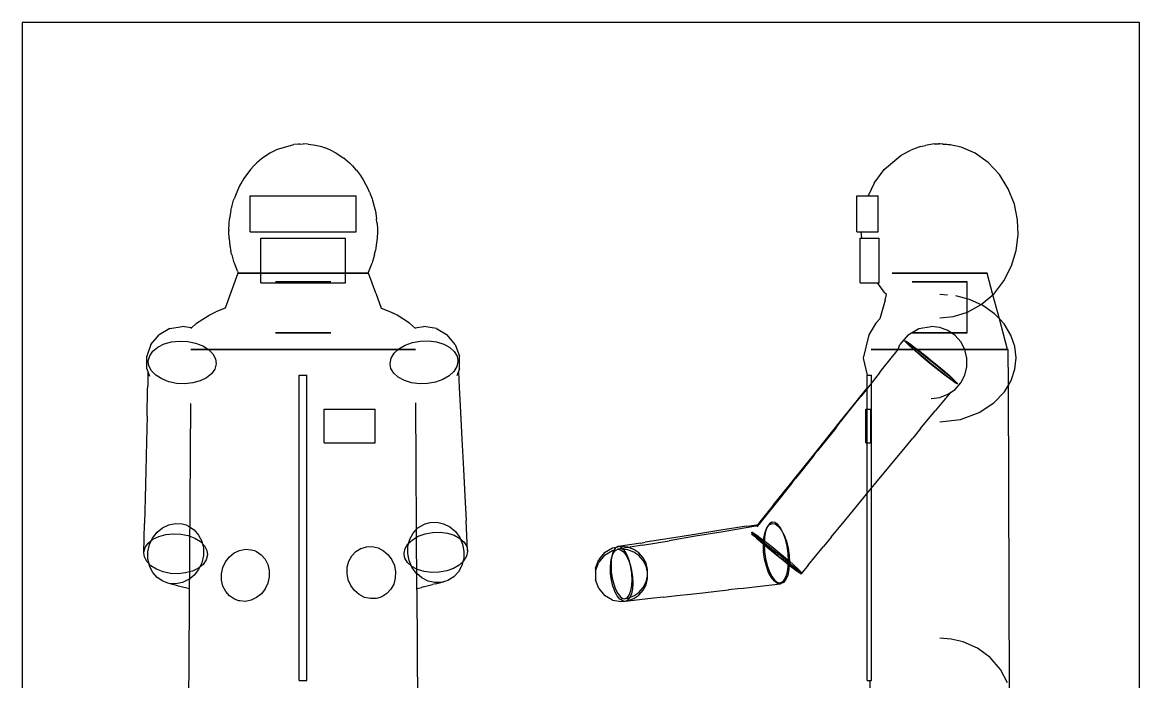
# Model space of a CAD drawing. Header units: millimetres. Extents: x 213 to 504, y -187 to 285.
# Drawn here: x 212.7 to 476.1, y 129.7 to 285.2 of the extents above; entities that cross this region are included whole.
import ezdxf

# ---------------------------------------------------------------- set-up
doc = ezdxf.new("R2010")
doc.units = ezdxf.units.MM
for name, color, linetype in [('BORDER', 7, 'Continuous'), ('HIDDEN', 8, 'Continuous'), ('VISIBLE', 7, 'Continuous')]:
    doc.layers.add(name, color=color, linetype=linetype)

msp = doc.modelspace()

# ---------------------------------------------------------------- linework, layer by layer
at = {"layer": 'BORDER'}
msp.add_lwpolyline([(212.74, -187.43), (476.14, -187.43), (476.14, 285.16), (212.74, 285.16)], close=True, dxfattribs=at)
at = {"layer": 'HIDDEN'}
for points in [[(431.48, 256.31), (429, 256.5)], [(266.43, 244.25), (291.43, 244.25)], [(266.43, 244.25), (291.43, 244.25)], [(266.43, 235.75), (266.43, 244.25)], [(266.43, 235.75), (266.43, 244.25)], [(291.43, 235.75), (291.43, 244.25)], [(291.43, 235.75), (291.43, 244.25)], [(409.5, 235.75), (409.5, 244.25)], [(409.5, 244.25), (414.5, 244.25)], [(414.5, 235.75), (414.5, 244.25)], [(266.43, 235.75), (291.43, 235.75)], [(266.43, 235.75), (291.43, 235.75)], [(409.5, 235.75), (414.5, 235.75)], [(268.93, 234.25), (288.93, 234.25)], [(268.93, 234.25), (288.93, 234.25)], [(268.93, 223.75), (268.93, 234.25)], [(268.93, 223.75), (268.93, 234.25)], [(288.93, 223.75), (288.93, 234.25)], [(288.93, 223.75), (288.93, 234.25)], [(410.25, 223.75), (410.25, 234.25)], [(410.25, 234.25), (414.75, 234.25)], [(414.18, 234.25), (414.75, 234.25)], [(414.75, 223.75), (414.75, 234.25)], [(414.75, 231.97), (414.75, 234.25)], [(414.75, 230.8), (414.75, 231.22)], [(263.55, 226), (263.53, 226)], [(263.95, 226), (263.55, 226)], [(264.85, 226), (263.95, 226)], [(264.13, 226), (264.94, 226)], [(266.27, 226), (264.85, 226)], [(264.94, 226), (266.15, 226)], [(266.15, 226), (267.69, 226)], [(268.3, 226), (266.27, 226)], [(267.69, 226), (269.48, 226)], [(270.99, 226), (268.3, 226)], [(269.48, 226), (272.11, 226)], [(274.28, 226), (270.99, 226)], [(272.11, 226), (275.2, 226)], [(272.43, 224), (272.48, 224)], [(272.48, 224), (272.43, 224)], [(272.48, 224), (272.85, 224)], [(272.85, 224), (272.48, 224)], [(272.85, 224), (273.58, 224)], [(273.58, 224), (272.85, 224)], [(273.58, 224), (274.62, 224)], [(274.62, 224), (273.58, 224)], [(277.96, 226), (274.28, 226)], [(274.62, 224), (275.91, 224)], [(275.91, 224), (274.62, 224)], [(275.2, 226), (277.11, 226)], [(275.91, 224), (277.38, 224)], [(277.38, 224), (275.91, 224)], [(277.11, 226), (278.93, 226)], [(277.38, 224), (278.93, 224)], [(278.93, 224), (277.38, 224)], [(281.72, 226), (277.96, 226)], [(278.93, 226), (282.69, 226)], [(280.49, 224), (278.93, 224)], [(278.93, 224), (280.49, 224)], [(281.95, 224), (280.49, 224)], [(280.49, 224), (281.95, 224)], [(285.24, 226), (281.72, 226)], [(283.24, 224), (281.95, 224)], [(281.95, 224), (283.24, 224)], [(282.69, 226), (286.61, 226)], [(284.28, 224), (283.24, 224)], [(283.24, 224), (284.28, 224)], [(285.01, 224), (284.28, 224)], [(284.28, 224), (285.01, 224)], [(285.38, 224), (285.01, 224)], [(285.01, 224), (285.38, 224)], [(288.26, 226), (285.24, 226)], [(285.43, 224), (285.38, 224)], [(285.38, 224), (285.43, 224)], [(286.61, 226), (289.86, 226)], [(290.63, 226), (288.26, 226)], [(289.86, 226), (291.99, 226)], [(292.18, 226), (290.63, 226)], [(291.99, 226), (293.36, 226)], [(293.06, 226), (292.18, 226)], [(293.76, 226), (293.06, 226)], [(293.36, 226), (293.95, 226)], [(294.2, 226), (293.76, 226)], [(294.33, 226), (294.2, 226)], [(417.8, 226), (417.82, 226)], [(417.99, 226), (417.8, 226)], [(417.82, 226), (418.32, 226)], [(418.78, 226), (417.99, 226)], [(418.32, 226), (419.4, 226)], [(420.09, 226), (418.78, 226)], [(419.4, 226), (420.9, 226)], [(421.72, 226), (420.09, 226)], [(420.9, 226), (422.62, 226)], [(423.29, 226), (421.72, 226)], [(422.5, 224), (422.69, 224)], [(422.69, 224), (422.5, 224)], [(422.62, 226), (424.47, 226)], [(422.69, 224), (423.24, 224)], [(423.24, 224), (422.69, 224)], [(423.24, 224), (424.13, 224)], [(424.13, 224), (423.24, 224)], [(424.55, 226), (423.29, 226)], [(424.13, 224), (425.31, 224)], [(425.31, 224), (424.13, 224)], [(424.47, 226), (425.81, 226)], [(425.98, 226), (424.55, 226)], [(425.31, 224), (426.7, 224)], [(426.7, 224), (425.31, 224)], [(427.55, 226), (425.98, 226)], [(426.7, 224), (428.22, 224)], [(428.22, 224), (426.7, 224)], [(429.23, 226), (427.55, 226)], [(428.22, 224), (429.78, 224)], [(429.78, 224), (428.22, 224)], [(430.97, 226), (429.23, 226)], [(429.78, 224), (431.3, 224)], [(431.3, 224), (429.78, 224)], [(432.91, 226), (430.97, 226)], [(431.3, 224), (432.69, 224)], [(432.69, 224), (431.3, 224)], [(432.15, 226), (433.67, 226)], [(432.69, 224), (433.87, 224)], [(433.87, 224), (432.69, 224)], [(434.93, 226), (432.91, 226)], [(433.67, 226), (435.25, 226)], [(433.87, 224), (434.76, 224)], [(434.76, 224), (433.87, 224)], [(434.76, 224), (435.31, 224)], [(435.31, 224), (434.76, 224)], [(436.89, 226), (434.93, 226)], [(435.25, 226), (436.65, 226)], [(435.31, 224), (435.5, 224)], [(435.5, 224), (435.31, 224)], [(435.5, 212), (435.5, 224)], [(436.65, 226), (437.84, 226)], [(438.71, 226), (436.89, 226)], [(437.84, 226), (439.04, 226)], [(439.86, 226), (438.71, 226)], [(439.04, 226), (439.87, 226)], [(440.2, 226), (439.86, 226)], [(439.87, 226), (440.12, 226)], [(440.12, 226), (440.2, 226)], [(441.54, 220.96), (440.2, 226)], [(268.93, 223.75), (288.93, 223.75)], [(268.93, 223.75), (288.93, 223.75)], [(410.25, 223.75), (414.75, 223.75)], [(430.87, 220.87), (429, 221)], [(436.05, 219.8), (432.79, 220.66)], [(435.59, 216.84), (438.81, 218.62)], [(439.16, 218.38), (436.05, 219.8)], [(438.81, 218.62), (441.54, 220.96)], [(432.26, 215.82), (435.59, 216.84)], [(441.93, 216.44), (439.16, 218.38)], [(443.07, 215.23), (441.93, 216.44)], [(429.03, 213.25), (427, 213.5)], [(429, 215.5), (432.26, 215.82)], [(445, 208), (443.07, 215.23)], [(272.43, 212), (272.48, 212)], [(272.48, 212), (272.43, 212)], [(272.48, 212), (272.85, 212)], [(272.85, 212), (272.48, 212)], [(272.85, 212), (273.58, 212)], [(273.58, 212), (272.85, 212)], [(273.58, 212), (274.62, 212)], [(274.62, 212), (273.58, 212)], [(274.62, 212), (275.91, 212)], [(275.91, 212), (274.62, 212)], [(275.91, 212), (277.38, 212)], [(277.38, 212), (275.91, 212)], [(277.38, 212), (278.93, 212)], [(278.93, 212), (277.38, 212)], [(280.49, 212), (278.93, 212)], [(278.93, 212), (280.49, 212)], [(281.95, 212), (280.49, 212)], [(280.49, 212), (281.95, 212)], [(283.24, 212), (281.95, 212)], [(281.95, 212), (283.24, 212)], [(284.28, 212), (283.24, 212)], [(283.24, 212), (284.28, 212)], [(285.01, 212), (284.28, 212)], [(284.28, 212), (285.01, 212)], [(285.38, 212), (285.01, 212)], [(285.01, 212), (285.38, 212)], [(285.43, 212), (285.38, 212)], [(285.38, 212), (285.43, 212)], [(422.5, 212), (422.69, 212)], [(422.69, 212), (422.5, 212)], [(422.69, 212), (423.24, 212)], [(423.24, 212), (422.69, 212)], [(423.24, 212), (424.13, 212)], [(424.13, 212), (423.24, 212)], [(424.13, 212), (425.31, 212)], [(425.31, 212), (424.13, 212)], [(425.31, 212), (426.7, 212)], [(426.7, 212), (425.31, 212)], [(426.7, 212), (428.22, 212)], [(428.22, 212), (426.7, 212)], [(428.22, 212), (429.78, 212)], [(429.78, 212), (428.22, 212)], [(430.95, 212.53), (429.03, 213.25)], [(429.78, 212), (431.3, 212)], [(431.3, 212), (429.78, 212)], [(432.64, 211.36), (430.95, 212.53)], [(431.3, 212), (432.69, 212)], [(432.69, 212), (431.3, 212)], [(434, 209.83), (432.64, 211.36)], [(432.69, 212), (433.87, 212)], [(433.87, 212), (432.69, 212)], [(433.87, 212), (434.76, 212)], [(434.76, 212), (433.87, 212)], [(434.76, 212), (435.31, 212)], [(435.31, 212), (434.76, 212)], [(435.31, 212), (435.5, 212)], [(435.5, 212), (435.31, 212)], [(243.53, 207.68), (244.69, 208.62)], [(244.69, 208.62), (246.19, 209.36)], [(246.19, 209.36), (247.94, 209.83)], [(247.94, 209.83), (249.83, 210.03)], [(249.83, 210.03), (251.75, 209.94)], [(251.75, 209.94), (253.6, 209.55)], [(253.6, 209.55), (255.27, 208.91)], [(255.27, 208.91), (256.65, 208.03)], [(300.41, 207.15), (301.53, 208.19)], [(301.53, 208.19), (302.99, 209.03)], [(302.99, 209.03), (304.71, 209.65)], [(304.71, 209.65), (306.58, 209.99)], [(306.58, 209.99), (308.51, 210.05)], [(308.51, 210.05), (310.37, 209.81)], [(310.37, 209.81), (312.07, 209.29)], [(312.07, 209.29), (313.49, 208.52)], [(313.49, 208.52), (314.56, 207.55)], [(420.78, 210.03), (420.84, 209.94)], [(420.81, 210.03), (420.78, 210.03)], [(420.8, 210.05), (420.89, 210.05)], [(420.81, 209.99), (420.8, 210.05)], [(421.13, 209.83), (420.81, 210.03)], [(421.09, 209.65), (420.81, 209.99)], [(420.84, 209.94), (421.24, 209.55)], [(420.89, 210.05), (421.32, 209.81)], [(421.71, 209.03), (421.09, 209.65)], [(421.8, 209.36), (421.13, 209.83)], [(421.24, 209.55), (421.97, 208.91)], [(421.32, 209.81), (422.09, 209.29)], [(422.64, 208.19), (421.71, 209.03)], [(422.77, 208.62), (421.8, 209.36)], [(421.97, 208.91), (422.99, 208.03)], [(422.09, 209.29), (423.14, 208.52)], [(423.82, 207.15), (422.64, 208.19)], [(423.98, 207.68), (422.77, 208.62)], [(423.14, 208.52), (424.42, 207.55)], [(434.95, 208.01), (434, 209.83)], [(242.44, 205.39), (242.76, 206.58)], [(242.76, 206.58), (243.53, 207.68)], [(252.47, 208), (252.48, 208)], [(252.64, 208), (252.47, 208)], [(252.48, 208), (252.9, 208)], [(253.39, 208), (252.64, 208)], [(252.9, 208), (253.92, 208)], [(254.98, 208), (253.39, 208)], [(253.92, 208), (255.55, 208)], [(257.41, 208), (254.98, 208)], [(255.55, 208), (257.75, 208)], [(256.65, 208.03), (257.67, 206.98)], [(256.93, 208), (257.19, 208)], [(257.34, 208), (256.93, 208)], [(257.19, 208), (257.98, 208)], [(258.48, 208), (257.34, 208)], [(260.82, 208), (257.41, 208)], [(257.67, 206.98), (258.27, 205.82)], [(257.75, 208), (260.44, 208)], [(257.98, 208), (259.3, 208)], [(258.27, 205.82), (258.43, 204.69)], [(260.36, 208), (258.48, 208)], [(259.3, 208), (261.12, 208)], [(263.02, 208), (260.36, 208)], [(260.44, 208), (264.56, 208)], [(265.31, 208), (260.82, 208)], [(261.12, 208), (263.38, 208)], [(266.61, 208), (263.02, 208)], [(263.38, 208), (265.96, 208)], [(264.56, 208), (269.61, 208)], [(270.74, 208), (265.31, 208)], [(265.96, 208), (269.72, 208)], [(271.07, 208), (266.61, 208)], [(269.61, 208), (274.39, 208)], [(269.72, 208), (274.08, 208)], [(276.8, 208), (270.74, 208)], [(276.16, 208), (271.07, 208)], [(274.08, 208), (276.56, 208)], [(274.39, 208), (278.93, 208)], [(281.48, 208), (276.16, 208)], [(276.56, 208), (278.93, 208)], [(283.04, 208), (276.8, 208)], [(278.93, 208), (288.76, 208)], [(278.93, 208), (285.54, 208)], [(286.59, 208), (281.48, 208)], [(288.95, 208), (283.04, 208)], [(285.54, 208), (291.62, 208)], [(291.09, 208), (286.59, 208)], [(288.76, 208), (295.89, 208)], [(294.1, 208), (288.95, 208)], [(294.71, 208), (291.09, 208)], [(291.62, 208), (295.92, 208)], [(298.25, 208), (294.1, 208)], [(297.15, 208), (294.71, 208)], [(295.89, 208), (300.37, 208)], [(295.92, 208), (298.58, 208)], [(298.54, 208), (297.15, 208)], [(301.03, 208), (298.25, 208)], [(299.66, 208), (298.54, 208)], [(298.58, 208), (300.15, 208)], [(299.44, 204.77), (299.7, 205.99)], [(300.48, 208), (299.66, 208)], [(299.7, 205.99), (300.41, 207.15)], [(300.15, 208), (300.84, 208)], [(300.37, 208), (303.14, 208)], [(300.89, 208), (300.48, 208)], [(300.84, 208), (300.93, 208)], [(300.93, 208), (300.89, 208)], [(302.62, 208), (301.03, 208)], [(303.92, 208), (302.62, 208)], [(303.14, 208), (304.62, 208)], [(304.86, 208), (303.92, 208)], [(304.62, 208), (305.29, 208)], [(305.35, 208), (304.86, 208)], [(305.29, 208), (305.39, 208)], [(305.39, 208), (305.35, 208)], [(314.56, 207.55), (315.22, 206.43)], [(315.22, 206.43), (315.42, 205.46)], [(315.42, 205.46), (315.42, 205.23)], [(412.83, 208), (412.88, 208)], [(413.03, 208), (412.83, 208)], [(412.88, 208), (413.63, 208)], [(413, 208), (413.13, 208)], [(413.11, 208), (413, 208)], [(414.03, 208), (413.03, 208)], [(414, 208), (413.11, 208)], [(413.13, 208), (414.06, 208)], [(413.63, 208), (415.14, 208)], [(415.66, 208), (414, 208)], [(415.75, 208), (414.03, 208)], [(414.06, 208), (415.75, 208)], [(415.14, 208), (417.21, 208)], [(417.85, 208), (415.66, 208)], [(417.95, 208), (415.75, 208)], [(415.75, 208), (417.95, 208)], [(417.21, 208), (419.59, 208)], [(420.04, 208), (417.85, 208)], [(420.11, 208), (417.95, 208)], [(417.95, 208), (420.42, 208)], [(419.59, 208), (422.13, 208)], [(421.74, 208), (420.04, 208)], [(421.8, 208), (420.11, 208)], [(420.42, 208), (423.1, 208)], [(423.64, 208), (421.74, 208)], [(423.68, 208), (421.8, 208)], [(422.13, 208), (424.78, 208)], [(422.99, 208.03), (424.24, 206.98)], [(423.1, 208), (425.94, 208)], [(425.76, 208), (423.64, 208)], [(425.78, 208), (423.68, 208)], [(425.19, 205.99), (423.82, 207.15)], [(425.37, 206.58), (423.98, 207.68)], [(424.24, 206.98), (425.66, 205.82)], [(424.42, 207.55), (425.84, 206.43)], [(424.78, 208), (427.19, 208)], [(426.67, 204.77), (425.19, 205.99)], [(426.85, 205.39), (425.37, 206.58)], [(425.66, 205.82), (427.15, 204.61)], [(428.06, 208), (425.76, 208)], [(428.05, 208), (425.78, 208)], [(425.84, 206.43), (427.33, 205.23)], [(425.94, 208), (428.76, 208)], [(427.19, 208), (429.51, 208)], [(430.44, 208), (428.05, 208)], [(430.49, 208), (428.06, 208)], [(428.76, 208), (431.44, 208)], [(429.51, 208), (431.89, 208)], [(432.87, 208), (430.44, 208)], [(433.23, 208), (430.49, 208)], [(431.44, 208), (433.87, 208)], [(431.89, 208), (434.28, 208)], [(435.53, 208), (432.87, 208)], [(436.19, 208), (433.23, 208)], [(433.87, 208), (436.22, 208)], [(434.28, 208), (436.57, 208)], [(435.44, 206.02), (434.95, 208.01)], [(435.44, 203.98), (435.44, 206.02)], [(438.48, 208), (435.53, 208)], [(439.16, 208), (436.19, 208)], [(436.22, 208), (438.39, 208)], [(436.57, 208), (438.69, 208)], [(438.39, 208), (440.31, 208)], [(441.41, 208), (438.48, 208)], [(438.69, 208), (440.56, 208)], [(442.07, 208), (439.16, 208)], [(440.31, 208), (441.92, 208)], [(440.56, 208), (442.58, 208)], [(444.01, 208), (441.41, 208)], [(441.92, 208), (443.53, 208)], [(444.26, 208), (442.07, 208)], [(442.58, 208), (444.13, 208)], [(443.53, 208), (444.61, 208)], [(445.17, 208), (444.01, 208)], [(444.13, 208), (444.93, 208)], [(445, 208), (444.26, 208)], [(444.61, 208), (444.91, 208)], [(444.91, 208), (445, 208)], [(444.93, 208), (445.17, 208)], [(445.2, 199.63), (445.17, 208)], [(242.44, 205.24), (242.44, 205.39)], [(242.59, 204.18), (242.44, 205.24)], [(243.19, 203.02), (242.59, 204.18)], [(244.21, 201.97), (243.19, 203.02)], [(258.1, 203.42), (257.34, 202.32)], [(258.43, 204.69), (258.1, 203.42)], [(299.45, 204.47), (299.44, 204.77)], [(299.65, 203.57), (299.45, 204.47)], [(300.3, 202.45), (299.65, 203.57)], [(314.45, 202.85), (313.33, 201.81)], [(315.16, 204.01), (314.45, 202.85)], [(315.42, 205.23), (315.16, 204.01)], [(428.16, 203.57), (426.67, 204.77)], [(428.34, 204.18), (426.85, 205.39)], [(427.15, 204.61), (428.63, 203.42)], [(427.33, 205.23), (428.81, 204.01)], [(429.58, 202.45), (428.16, 203.57)], [(429.76, 203.02), (428.34, 204.18)], [(428.63, 203.42), (430.02, 202.32)], [(428.81, 204.01), (430.18, 202.85)], [(431.01, 201.97), (429.76, 203.02)], [(430.18, 202.85), (431.36, 201.81)], [(434.95, 201.99), (435.44, 203.98)], [(245.59, 201.09), (244.21, 201.97)], [(247.26, 200.45), (245.59, 201.09)], [(249.11, 200.06), (247.26, 200.45)], [(254.67, 200.64), (252.92, 200.17)], [(256.17, 201.38), (254.67, 200.64)], [(257.34, 202.32), (256.17, 201.38)], [(278.03, 202), (279.83, 202)], [(278.03, 202), (279.83, 202)], [(278.03, 130), (278.03, 202)], [(278.03, 130), (278.03, 202)], [(279.83, 130), (279.83, 202)], [(279.83, 130), (279.83, 202)], [(301.37, 201.48), (300.3, 202.45)], [(302.8, 200.71), (301.37, 201.48)], [(304.49, 200.19), (302.8, 200.71)], [(306.35, 199.95), (304.49, 200.19)], [(310.16, 200.35), (308.28, 200.01)], [(311.87, 200.97), (310.16, 200.35)], [(313.33, 201.81), (311.87, 200.97)], [(411.9, 130), (411.9, 202)], [(411.9, 202), (412.9, 202)], [(411.99, 202), (412.9, 202)], [(412.9, 130), (412.9, 202)], [(412.9, 130), (412.9, 202)], [(430.86, 201.48), (429.58, 202.45)], [(430.02, 202.32), (431.23, 201.38)], [(431.91, 200.71), (430.86, 201.48)], [(432.03, 201.09), (431.01, 201.97)], [(431.23, 201.38), (432.2, 200.64)], [(431.36, 201.81), (432.29, 200.97)], [(432.68, 200.19), (431.91, 200.71)], [(432.76, 200.45), (432.03, 201.09)], [(432.2, 200.64), (432.87, 200.17)], [(432.29, 200.97), (432.91, 200.35)], [(433.11, 199.95), (432.68, 200.19)], [(433.16, 200.06), (432.76, 200.45)], [(432.91, 200.35), (433.19, 200.01)], [(434, 200.17), (434.95, 201.99)], [(251.03, 199.97), (249.11, 200.06)], [(252.92, 200.17), (251.03, 199.97)], [(308.28, 200.01), (306.35, 199.95)], [(411.9, 174.09), (411.9, 198.86)], [(430.95, 197.47), (432.64, 198.64)], [(430.95, 197.47), (431.45, 197.82)], [(432.64, 198.64), (434, 200.17)], [(432.87, 200.17), (433.19, 199.97)], [(433.2, 199.95), (433.11, 199.95)], [(433.22, 199.97), (433.16, 200.06)], [(433.19, 200.01), (433.2, 199.95)], [(433.19, 199.97), (433.22, 199.97)], [(441.79, 195.44), (444.28, 198.06)], [(444.28, 198.06), (445.2, 199.63)], [(427, 196.5), (429.03, 196.75)], [(427, 196.5), (429.03, 196.75)], [(429.03, 196.75), (430.95, 197.47)], [(429.03, 196.75), (430.95, 197.47)], [(438.29, 193.15), (441.79, 195.44)], [(283.93, 194), (295.93, 194)], [(283.93, 194), (295.93, 194)], [(283.93, 186), (283.93, 194)], [(283.93, 186), (283.93, 194)], [(295.93, 186), (295.93, 194)], [(295.93, 186), (295.93, 194)], [(411.6, 186), (411.6, 194)], [(411.6, 194), (412.8, 194)], [(411.6, 186), (411.6, 194)], [(411.6, 194), (412.8, 194)], [(412.8, 186), (412.8, 194)], [(412.8, 186), (412.8, 194)], [(433.9, 191.57), (438.29, 193.15)], [(429, 191), (433.9, 191.57)], [(283.93, 186), (295.93, 186)], [(283.93, 186), (295.93, 186)], [(411.6, 186), (412.8, 186)], [(411.6, 186), (412.8, 186)], [(244.51, 164.95), (245.81, 166.02)], [(245.81, 166.02), (247.29, 166.72)], [(247.29, 166.72), (248.86, 167.03)], [(248.86, 167.03), (250.44, 166.93)], [(250.44, 166.93), (251.34, 166.67)], [(251.34, 166.67), (251.92, 166.41)], [(251.92, 166.41), (253.23, 165.52)], [(304.89, 164.78), (306, 165.96)], [(306, 165.96), (307.36, 166.81)], [(307.36, 166.81), (307.7, 166.96)], [(307.7, 166.96), (308.88, 167.28)], [(308.88, 167.28), (310.48, 167.34)], [(310.48, 167.34), (312.06, 166.98)], [(312.06, 166.98), (313.54, 166.23)], [(313.54, 166.23), (314.82, 165.13)], [(387.82, 164.95), (388.26, 166.02)], [(388.33, 166.23), (387.94, 165.13)], [(388.26, 166.02), (388.83, 166.72)], [(388.85, 166.98), (388.33, 166.23)], [(388.83, 166.72), (389.47, 167.03)], [(389.46, 167.34), (388.85, 166.98)], [(389.54, 167.35), (389.46, 167.34)], [(389.47, 167.03), (390.22, 166.93)], [(390.13, 167.28), (389.54, 167.35)], [(390.83, 166.81), (390.13, 167.28)], [(390.22, 166.93), (390.96, 166.41)], [(391.5, 165.96), (390.83, 166.81)], [(390.96, 166.41), (391.67, 165.52)], [(392.12, 164.78), (391.5, 165.96)], [(242.73, 162.03), (243.46, 163.6)], [(243.46, 163.6), (244.51, 164.95)], [(243.5, 163.3), (244.91, 163.98)], [(244.91, 163.98), (246.54, 164.43)], [(246.54, 164.43), (248.32, 164.62)], [(248.32, 164.62), (250.12, 164.53)], [(250.12, 164.53), (251.86, 164.17)], [(251.86, 164.17), (253.42, 163.56)], [(253.23, 165.52), (254.28, 164.3)], [(253.42, 163.56), (254.71, 162.75)], [(254.28, 164.3), (255.02, 162.83)], [(303.65, 161.7), (304.09, 163.33)], [(304.09, 163.33), (304.89, 164.78)], [(304.69, 163.2), (306.06, 164)], [(306.06, 164), (307.67, 164.57)], [(307.67, 164.57), (309.43, 164.9)], [(309.43, 164.9), (311.23, 164.95)], [(311.23, 164.95), (312.98, 164.72)], [(312.98, 164.72), (314.57, 164.24)], [(314.57, 164.24), (315.9, 163.52)], [(314.82, 165.13), (315.84, 163.74)], [(315.84, 163.74), (316.53, 162.15)], [(315.9, 163.52), (316.9, 162.61)], [(384.67, 164.62), (384.73, 164.53)], [(384.7, 164.62), (384.67, 164.62)], [(384.69, 164.95), (384.77, 164.95)], [(384.69, 164.9), (384.69, 164.95)], [(384.96, 164.57), (384.69, 164.9)], [(385, 164.43), (384.7, 164.62)], [(384.73, 164.53), (385.1, 164.17)], [(384.77, 164.95), (385.18, 164.72)], [(385.54, 164), (384.96, 164.57)], [(385.56, 164.03), (385, 164.43)], [(385.1, 164.17), (385.78, 163.56)], [(385.18, 164.72), (385.9, 164.24)], [(386.41, 163.2), (385.54, 164)], [(385.78, 163.56), (386.74, 162.75)], [(385.9, 164.24), (386.88, 163.52)], [(386.88, 163.52), (388.08, 162.61)], [(387.47, 162.56), (387.54, 163.6)], [(387.54, 163.6), (387.82, 164.95)], [(387.7, 163.74), (387.62, 162.15)], [(387.94, 165.13), (387.7, 163.74)], [(391.67, 165.52), (392.32, 164.3)], [(392.64, 163.33), (392.12, 164.78)], [(392.32, 164.3), (392.86, 162.83)], [(393.04, 161.7), (392.64, 163.33)], [(241.39, 160.27), (241.69, 161.39)], [(241.69, 161.39), (242.41, 162.42)], [(242.35, 160.34), (242.73, 162.03)], [(242.41, 162.42), (243.5, 163.3)], [(254.71, 162.75), (255.67, 161.76)], [(255.02, 162.83), (255.41, 161.18)], [(255.41, 161.18), (255.41, 159.47)], [(255.67, 161.76), (256.24, 160.67)], [(262.69, 160.07), (263.96, 160.67)], [(263.96, 160.67), (265.32, 160.94)], [(265.32, 160.94), (266.67, 160.85)], [(266.67, 160.85), (267.45, 160.63)], [(291.38, 160.38), (292.55, 161.11)], [(292.55, 161.11), (292.84, 161.24)], [(292.84, 161.24), (293.85, 161.51)], [(293.85, 161.51), (295.23, 161.56)], [(295.23, 161.56), (296.6, 161.25)], [(296.6, 161.25), (297.87, 160.61)], [(302.73, 160), (302.97, 161.15)], [(302.97, 161.15), (303.64, 162.23)], [(303.59, 159.98), (303.65, 161.7)], [(303.64, 162.23), (304.69, 163.2)], [(316.53, 162.15), (316.85, 160.45)], [(316.9, 162.61), (317.52, 161.56)], [(317.52, 161.56), (317.71, 160.65)], [(352.58, 161.25), (352.13, 160.61)], [(352.89, 161.44), (352.58, 161.25)], [(353.11, 160.94), (353.76, 160.85)], [(353.76, 160.85), (354.4, 160.41)], [(355.48, 161.45), (354, 161.63)], [(355.48, 160.82), (354, 161)], [(354.16, 161.2), (354.01, 161.3)], [(354.28, 161.11), (354.26, 161.13)], [(354.86, 160.38), (354.28, 161.11)], [(356.88, 160.92), (355.48, 161.45)], [(356.88, 160.29), (355.48, 160.82)], [(358.11, 160.07), (356.88, 160.92)], [(387.52, 162.23), (386.41, 163.2)], [(386.74, 162.75), (387.91, 161.76)], [(388.81, 161.15), (387.52, 162.23)], [(387.62, 162.15), (387.71, 160.45)], [(387.91, 161.76), (389.24, 160.67)], [(388.08, 162.61), (389.41, 161.56)], [(390.19, 160), (388.81, 161.15)], [(389.41, 161.56), (390.81, 160.43)], [(392.86, 162.83), (393.26, 161.18)], [(393.29, 159.98), (393.04, 161.7)], [(393.26, 161.18), (393.5, 159.47)], [(241.39, 160.12), (241.39, 160.27)], [(242.36, 158.62), (242.35, 160.34)], [(242.62, 157.5), (242.36, 158.62)], [(255.41, 159.47), (255.04, 157.77)], [(256.07, 158.42), (255.36, 157.39)], [(256.38, 159.61), (256.07, 158.42)], [(256.24, 160.67), (256.38, 159.61)], [(260.66, 157.99), (261.57, 159.15)], [(261.57, 159.15), (262.69, 160.07)], [(267.45, 160.63), (267.95, 160.41)], [(267.95, 160.41), (269.07, 159.64)], [(269.07, 159.64), (269.98, 158.59)], [(269.98, 158.59), (270.62, 157.32)], [(289.35, 156.71), (289.74, 158.11)], [(289.74, 158.11), (290.42, 159.36)], [(290.42, 159.36), (291.38, 160.38)], [(297.87, 160.61), (298.97, 159.66)], [(298.97, 159.66), (299.85, 158.47)], [(299.85, 158.47), (300.44, 157.1)], [(302.74, 159.72), (302.73, 160)], [(302.92, 158.88), (302.74, 159.72)], [(303.54, 157.83), (302.92, 158.88)], [(303.91, 158.28), (303.59, 159.98)], [(304.6, 156.69), (303.91, 158.28)], [(316.79, 158.73), (316.59, 158.01)], [(316.85, 160.45), (316.79, 158.73)], [(351.59, 158.47), (351.52, 157.1)], [(351.79, 159.66), (351.59, 158.47)], [(352.13, 160.61), (351.79, 159.66)], [(351.84, 159.51), (351.87, 159.59)], [(352.49, 160.59), (352.53, 160.63)], [(354.4, 160.41), (355.01, 159.64)], [(355.4, 159.36), (354.86, 160.38)], [(355.01, 159.64), (355.57, 158.59)], [(355.85, 158.11), (355.4, 159.36)], [(355.57, 158.59), (356.03, 157.32)], [(356.19, 156.71), (355.85, 158.11)], [(358.11, 159.44), (356.88, 160.29)], [(359.1, 158.95), (358.11, 160.07)], [(359.1, 158.32), (358.11, 159.44)], [(359.8, 157.63), (359.1, 158.95)], [(359.8, 157), (359.1, 158.32)], [(387.71, 160.45), (387.96, 158.73)], [(387.96, 158.73), (388.36, 157.1)], [(389.24, 160.67), (390.64, 159.53)], [(391.59, 158.88), (390.19, 160)], [(390.64, 159.53), (392.03, 158.42)], [(390.81, 160.43), (392.19, 159.29)], [(392.92, 157.83), (391.59, 158.88)], [(392.03, 158.42), (393.33, 157.39)], [(392.19, 159.29), (393.48, 158.2)], [(393.38, 158.28), (393.29, 159.98)], [(393.3, 156.69), (393.38, 158.28)], [(393.48, 158.2), (394.59, 157.23)], [(393.5, 159.47), (393.57, 157.77)], [(252.86, 155.82), (252.13, 155.62)], [(254.26, 156.5), (252.86, 155.82)], [(254.3, 156.2), (253.26, 154.85)], [(255.36, 157.39), (254.26, 156.5)], [(255.04, 157.77), (254.3, 156.2)], [(259.71, 155.18), (260.03, 156.63)], [(260.03, 156.63), (260.66, 157.99)], [(270.62, 157.32), (270.95, 155.91)], [(270.95, 155.91), (270.95, 154.43)], [(289.3, 155.23), (289.35, 156.71)], [(300.44, 157.1), (300.72, 155.63)], [(300.72, 155.63), (300.67, 154.15)], [(304.54, 156.91), (303.54, 157.83)], [(305.72, 156.28), (304.54, 156.91)], [(305.62, 155.31), (304.6, 156.69)], [(351.52, 157.1), (351.59, 155.63)], [(351.59, 155.63), (351.81, 154.15)], [(356.03, 157.32), (356.38, 155.91)], [(356.41, 155.23), (356.19, 156.71)], [(356.38, 155.91), (356.59, 154.43)], [(360.15, 156.18), (359.8, 157.63)], [(360.15, 155.55), (359.8, 157)], [(360.15, 154.68), (360.15, 156.18)], [(360.15, 154.05), (360.15, 155.55)], [(388.36, 157.1), (388.88, 155.65)], [(388.88, 155.65), (389.5, 154.47)], [(394.12, 156.91), (392.92, 157.83)], [(393.06, 155.31), (393.3, 156.69)], [(393.33, 157.39), (393.53, 157.23)], [(393.57, 157.77), (393.53, 157.24)], [(395.1, 156.19), (394.12, 156.91)], [(394.59, 157.23), (395.46, 156.43)], [(395.82, 155.71), (395.1, 156.19)], [(395.46, 156.43), (396.04, 155.86)], [(396.23, 155.48), (395.82, 155.71)], [(396.04, 155.86), (396.31, 155.53)], [(396.31, 155.48), (396.23, 155.48)], [(396.31, 155.53), (396.31, 155.48)], [(253.26, 154.85), (252.12, 153.92)], [(259.71, 153.7), (259.71, 155.18)], [(260.04, 152.28), (259.71, 153.7)], [(270.63, 152.97), (270, 151.62)], [(270.95, 154.43), (270.63, 152.97)], [(289.58, 153.77), (289.3, 155.23)], [(290.17, 152.4), (289.58, 153.77)], [(300.67, 154.15), (300.29, 152.75)], [(305.73, 155.21), (305.62, 155.31)], [(351.81, 154.15), (352.15, 152.75)], [(356.48, 153.77), (356.41, 155.23)], [(356.41, 152.4), (356.48, 153.77)], [(356.64, 152.97), (356.55, 151.62)], [(356.59, 154.43), (356.64, 152.97)], [(359.1, 151.91), (359.8, 153.23)], [(359.8, 153.23), (360.15, 154.68)], [(359.8, 152.6), (360.15, 154.05)], [(389.5, 154.47), (390.17, 153.62)], [(390.17, 153.62), (390.87, 153.15)], [(390.87, 153.15), (391.41, 153.07)], [(391.41, 153.07), (391.54, 153.1)], [(391.54, 153.1), (392.15, 153.45)], [(392.15, 153.45), (392.67, 154.21)], [(392.67, 154.21), (393.06, 155.31)], [(260.68, 151.01), (260.04, 152.28)], [(261.59, 149.96), (260.68, 151.01)], [(269.1, 150.45), (267.98, 149.54)], [(270, 151.62), (269.1, 150.45)], [(291.05, 151.2), (290.17, 152.4)], [(292.15, 150.26), (291.05, 151.2)], [(293.43, 149.61), (292.15, 150.26)], [(298.64, 150.48), (297.48, 149.75)], [(299.6, 151.5), (298.64, 150.48)], [(300.29, 152.75), (299.6, 151.5)], [(352.25, 151.52), (352.11, 151.89)], [(352.15, 152.75), (352.6, 151.5)], [(352.6, 151.5), (353.14, 150.48)], [(353.14, 150.48), (353.72, 149.75)], [(355.42, 149.61), (355.87, 150.26)], [(355.87, 150.26), (356.21, 151.2)], [(356.31, 150.45), (355.93, 149.54)], [(356.21, 151.2), (356.41, 152.4)], [(356.55, 151.62), (356.31, 150.45)], [(356.88, 149.94), (358.11, 150.79)], [(356.88, 149.31), (358.11, 150.16)], [(358.11, 150.79), (359.1, 151.91)], [(358.11, 150.16), (359.1, 151.28)], [(359.1, 151.28), (359.8, 152.6)], [(262.72, 149.19), (261.59, 149.96)], [(263.78, 148.8), (262.72, 149.19)], [(263.99, 148.75), (263.78, 148.8)], [(265.35, 148.66), (263.99, 148.75)], [(266.7, 148.93), (265.35, 148.66)], [(267.98, 149.54), (266.7, 148.93)], [(294.79, 149.3), (293.43, 149.61)], [(296.17, 149.35), (294.79, 149.3)], [(296.56, 149.43), (296.17, 149.35)], [(297.48, 149.75), (296.56, 149.43)], [(353.72, 149.75), (354.32, 149.35)], [(353.99, 148.93), (353.79, 149.07)], [(354, 149.23), (355.48, 149.41)], [(354.32, 149.35), (354.78, 149.28)], [(354.67, 148.68), (355.48, 148.78)], [(354.78, 149.28), (354.9, 149.3)], [(355.44, 148.93), (354.83, 148.66)], [(354.9, 149.3), (355.42, 149.61)], [(355.93, 149.54), (355.44, 148.93)], [(355.48, 149.41), (356.88, 149.94)], [(355.48, 148.78), (356.88, 149.31)], [(431.71, 139.79), (429, 140)], [(434.5, 139.14), (431.71, 139.79)], [(437.88, 137.65), (434.5, 139.14)], [(440.9, 135.43), (437.88, 137.65)], [(443.32, 132.63), (440.9, 135.43)], [(444.97, 129.47), (443.32, 132.63)], [(278.03, 130), (279.83, 130)], [(278.03, 130), (279.83, 130)], [(411.9, 130), (412.9, 130)], [(412.54, 130), (412.9, 130)]]:
    msp.add_lwpolyline(points, dxfattribs=at)
at = {"layer": 'VISIBLE'}
for points in [[(272.69, 255.15), (276.71, 256.33)], [(277.84, 256.46), (276.71, 256.33)], [(278.15, 256.48), (277.84, 256.46)], [(278.15, 256.48), (278.93, 256.5)], [(280.15, 256.45), (278.93, 256.5)], [(280.15, 256.45), (281.83, 256.22)], [(281.83, 256.22), (282.25, 256.13)], [(282.25, 256.13), (283.26, 255.86)], [(283.26, 255.86), (284.06, 255.6)], [(284.26, 255.53), (284.06, 255.6)], [(284.52, 255.43), (284.26, 255.53)], [(424.51, 255.89), (422.19, 255.06)], [(424.51, 255.89), (425.63, 256.16)], [(427.68, 256.49), (425.63, 256.16)], [(427.68, 256.49), (428.69, 256.5)], [(429.48, 256.52), (428.45, 256.48)], [(428.93, 256.51), (428.69, 256.5)], [(428.93, 256.51), (429.05, 256.51)], [(429.78, 256.47), (429.48, 256.52)], [(429.73, 256.48), (429.78, 256.48)], [(429.78, 256.48), (430.46, 256.43)], [(429.78, 256.47), (430.46, 256.43)], [(430.46, 256.43), (431.48, 256.31)], [(434.03, 255.73), (431.48, 256.31)], [(437.33, 254.3), (434.03, 255.73)], [(269.12, 252.98), (268.03, 252.03)], [(269.36, 253.16), (269.12, 252.98)], [(271.12, 254.35), (269.36, 253.16)], [(272.49, 255.06), (271.12, 254.35)], [(272.69, 255.15), (272.49, 255.06)], [(285.37, 255.06), (284.52, 255.43)], [(286.74, 254.35), (285.37, 255.06)], [(286.74, 254.35), (288.5, 253.16)], [(288.74, 252.98), (288.5, 253.16)], [(288.74, 252.98), (289.84, 252.03)], [(415.92, 250.5), (419.95, 253.88)], [(419.95, 253.88), (422.19, 255.06)], [(440.42, 252.13), (437.33, 254.3)], [(266.36, 250.26), (265.09, 248.55)], [(266.56, 250.5), (266.36, 250.26)], [(267.3, 251.31), (266.56, 250.5)], [(268.03, 252.03), (267.3, 251.31)], [(290.57, 251.31), (289.84, 252.03)], [(290.57, 251.31), (291.31, 250.5)], [(291.31, 250.5), (291.48, 250.29)], [(291.48, 250.29), (292.44, 249.04)], [(413.52, 247.22), (415.92, 250.5)], [(443.09, 249.29), (440.42, 252.13)], [(264.48, 247.56), (264.57, 247.72)], [(265.09, 248.55), (264.57, 247.72)], [(292.44, 249.04), (293.1, 248.04)], [(293.1, 248.04), (294.2, 246.03)], [(445.18, 245.95), (443.09, 249.29)], [(263.28, 245.16), (262.66, 243.55)], [(263.43, 245.52), (263.28, 245.16)], [(263.95, 246.59), (263.43, 245.52)], [(264.48, 247.56), (263.95, 246.59)], [(294.42, 245.55), (294.2, 246.03)], [(294.59, 245.16), (294.42, 245.55)], [(294.59, 245.16), (295.2, 243.55)], [(413.52, 247.22), (412.13, 244.25)], [(446.6, 242.32), (445.18, 245.95)], [(262.12, 241.68), (262.56, 243.25)], [(262.56, 243.25), (262.66, 243.55)], [(295.2, 243.55), (295.29, 243.28)], [(295.29, 243.28), (295.72, 241.77)], [(409.5, 235.75), (409.5, 244.25)], [(409.5, 244.25), (414.5, 244.25)], [(414.5, 235.75), (414.5, 244.25)], [(261.76, 239.98), (261.6, 238.84)], [(261.88, 240.59), (261.76, 239.98)], [(261.88, 240.59), (262.07, 241.51)], [(262.12, 241.68), (262.07, 241.51)], [(295.72, 241.77), (295.98, 240.63)], [(295.98, 240.63), (296.17, 239.5)], [(447.35, 238.63), (446.6, 242.32)], [(261.43, 236.26), (261.49, 237.72)], [(261.49, 237.72), (261.6, 238.84)], [(296.17, 239.5), (296.26, 238.88)], [(296.35, 237.97), (296.26, 238.88)], [(296.36, 237.8), (296.35, 237.97)], [(296.36, 237.8), (296.43, 236.29)], [(447.48, 235.06), (447.35, 238.63)], [(261.43, 236.26), (261.43, 236)], [(261.43, 235.74), (261.43, 236)], [(261.49, 234.28), (261.43, 235.74)], [(296.43, 235.74), (296.37, 234.28)], [(296.43, 236.29), (296.43, 236)], [(296.43, 236), (296.43, 235.74)], [(409.5, 235.75), (414.5, 235.75)], [(410.63, 234.25), (410.52, 235.75)], [(447.03, 231.41), (447.48, 235.06)], [(261.49, 234.28), (261.6, 233.16)], [(261.6, 233.16), (261.76, 232.02)], [(261.76, 232.02), (261.88, 231.41)], [(296.1, 232.02), (295.99, 231.41)], [(296.26, 233.16), (296.1, 232.02)], [(296.37, 234.28), (296.26, 233.16)], [(410.25, 223.75), (410.25, 234.25)], [(410.25, 234.25), (414.18, 234.25)], [(414.75, 231.22), (414.75, 231.97)], [(262.07, 230.49), (261.88, 231.41)], [(262.07, 230.49), (262.12, 230.32)], [(262.12, 230.32), (262.56, 228.75)], [(295.75, 230.32), (295.3, 228.75)], [(295.75, 230.32), (295.79, 230.49)], [(295.79, 230.49), (295.99, 231.41)], [(414.75, 223.75), (414.75, 230.8)], [(445.93, 227.73), (447.03, 231.41)], [(262.56, 228.75), (262.66, 228.45)], [(262.66, 228.45), (263.28, 226.84)], [(263.44, 226.47), (263.28, 226.84)], [(295.09, 228.13), (294.29, 226.17)], [(295.2, 228.45), (295.09, 228.13)], [(295.3, 228.75), (295.2, 228.45)], [(444.14, 224.22), (445.93, 227.73)], [(263.53, 226), (260.52, 217.79)], [(263.44, 226.47), (263.66, 226)], [(263.53, 226), (263.63, 226)], [(263.63, 226), (264.09, 226)], [(264.09, 226), (264.13, 226)], [(293.95, 226), (294.09, 226)], [(294.09, 226), (294.33, 226)], [(294.29, 226.17), (294.2, 226)], [(294.33, 226), (294.33, 226)], [(296.04, 221.34), (294.33, 226)], [(425.81, 226), (426.42, 226)], [(426.42, 226), (428.38, 226)], [(428.38, 226), (430.27, 226)], [(430.27, 226), (431.99, 226)], [(431.99, 226), (432.15, 226)], [(441.73, 221.12), (444.14, 224.22)], [(296.04, 221.34), (297.34, 217.79)], [(410.25, 223.75), (414.75, 223.75)], [(414.27, 223.75), (415.92, 221.5)], [(416.47, 221.01), (415.92, 221.5)], [(416.11, 219.66), (414.93, 215.23)], [(416.11, 219.66), (416.47, 221.01)], [(441.54, 220.96), (441.73, 221.12)], [(443.07, 215.23), (441.54, 220.96)], [(253.82, 214.21), (256.75, 216.1)], [(256.75, 216.1), (257.72, 216.61)], [(257.72, 216.61), (258.33, 216.9)], [(260.52, 217.8), (258.33, 216.9)], [(297.34, 217.8), (299.53, 216.9)], [(299.53, 216.9), (300.14, 216.61)], [(301.11, 216.1), (300.14, 216.61)], [(304.04, 214.21), (301.11, 216.1)], [(247.52, 212.99), (250.43, 213.5)], [(252.6, 213.12), (250.43, 213.5)], [(252.45, 212.98), (253.82, 214.21)], [(304.04, 214.21), (305.42, 212.98)], [(305.27, 213.12), (307.43, 213.5)], [(310.34, 212.99), (307.43, 213.5)], [(413.93, 214.21), (412.26, 211.52)], [(413.93, 214.21), (414.93, 215.23)], [(424.09, 212.99), (427, 213.5)], [(429.03, 213.25), (427, 213.5)], [(444.17, 214.08), (443.07, 215.23)], [(445.77, 211.45), (444.17, 214.08)], [(243.07, 209.25), (244.97, 211.51)], [(247.52, 212.99), (244.97, 211.51)], [(310.34, 212.99), (312.9, 211.51)], [(314.79, 209.25), (312.9, 211.51)], [(412.26, 211.52), (411, 206)], [(421.54, 211.51), (419.64, 209.25)], [(421.54, 211.51), (424.09, 212.99)], [(430.95, 212.53), (429.03, 213.25)], [(432.64, 211.36), (430.95, 212.53)], [(434, 209.83), (432.64, 211.36)], [(446.7, 208.73), (445.77, 211.45)], [(243.07, 209.25), (242.06, 206.48)], [(314.79, 209.25), (315.8, 206.48)], [(419.2, 208.04), (419.64, 209.25)], [(434.95, 208.01), (434, 209.83)], [(447, 206.07), (446.7, 208.73)], [(242.06, 203.52), (242.06, 206.48)], [(315.8, 203.52), (315.8, 206.48)], [(411, 206), (411.92, 202)], [(415.62, 203.54), (417.24, 205.58)], [(417.24, 205.58), (419.21, 208.06)], [(435.44, 206.02), (434.95, 208.01)], [(435.44, 203.98), (435.44, 206.02)], [(446.73, 203.42), (447, 206.07)], [(242.06, 203.52), (242.72, 201.72)], [(315.8, 203.52), (315.18, 201.81)], [(315.55, 202.84), (315.74, 199.07)], [(414.8, 202.51), (415.62, 203.54)], [(434.95, 201.99), (435.44, 203.98)], [(445.84, 200.7), (446.73, 203.42)], [(242.37, 199.62), (242.4, 202.58)], [(414.8, 202.51), (410.46, 197.06)], [(411.9, 198.86), (411.9, 202)], [(411.9, 202), (411.99, 202)], [(434, 200.17), (434.95, 201.99)], [(445.2, 199.63), (445.84, 200.7)], [(242.14, 192.34), (242.28, 198.79)], [(242.28, 198.79), (242.37, 199.62)], [(315.74, 199.07), (316.04, 193.3)], [(410.48, 197.17), (411.9, 198.94)], [(431.46, 197.83), (427.95, 193.57)], [(431.45, 197.82), (432.64, 198.64)], [(432.64, 198.64), (434, 200.17)], [(445.49, 127.54), (445.2, 199.63)], [(252.39, 195.34), (251.93, 124)], [(305.76, 151.33), (305.47, 195.5)], [(405.3, 190.57), (409.64, 196.02)], [(405.32, 190.72), (409.01, 195.33)], [(409.01, 195.33), (410.48, 197.17)], [(409.64, 196.02), (410.46, 197.06)], [(242.14, 192.34), (241.99, 186.32)], [(316.04, 193.3), (316.37, 186.9)], [(424.51, 189.39), (427.95, 193.57)], [(403.85, 188.89), (405.32, 190.72)], [(404.48, 189.53), (405.3, 190.57)], [(404.48, 189.53), (400.15, 184.08)], [(400.16, 184.28), (403.85, 188.89)], [(420.85, 184.95), (422.68, 187.17)], [(424.51, 189.39), (422.68, 187.17)], [(241.99, 186.32), (241.84, 179.46)], [(316.37, 186.9), (316.73, 179.86)], [(417.41, 180.77), (420.85, 184.95)], [(399.32, 183.04), (394.99, 177.59)], [(395, 177.84), (398.69, 182.45)], [(398.69, 182.45), (400.16, 184.28)], [(399.32, 183.04), (400.15, 184.08)], [(241.84, 179.46), (241.69, 173.01)], [(316.73, 179.86), (317.05, 173.46)], [(413.97, 176.6), (417.41, 180.77)], [(394.16, 176.56), (389.83, 171.11)], [(393.54, 176.01), (395, 177.84)], [(394.16, 176.56), (394.99, 177.59)], [(412.14, 174.38), (413.97, 176.6)], [(389.84, 171.4), (393.54, 176.01)], [(408.7, 170.2), (412.14, 174.38)], [(411.9, 130), (411.9, 174.09)], [(241.69, 173.01), (241.55, 166.99)], [(317.05, 173.46), (317.35, 167.69)], [(389.84, 171.4), (386.95, 167.78)], [(388.21, 169.07), (385.93, 166.21)], [(389.83, 171.11), (388.21, 169.07)], [(406.87, 167.98), (408.7, 170.2)], [(241.39, 160.12), (241.55, 166.99)], [(317.71, 160.65), (317.35, 167.69)], [(383.48, 166.39), (377.42, 165.43)], [(383.41, 166.01), (377.46, 165.01)], [(386.14, 166.47), (383.41, 166.01)], [(383.48, 166.39), (384.19, 166.44)], [(384.19, 166.44), (386.35, 166.81)], [(386.95, 167.78), (386.14, 166.77)], [(403.43, 163.8), (406.87, 167.98)], [(365.29, 163.5), (359.6, 162.6)], [(371.4, 164), (365.23, 162.97)], [(371.72, 164.52), (365.29, 163.5)], [(377.46, 165.01), (371.4, 164)], [(377.42, 165.43), (371.72, 164.52)], [(385.62, 163.98), (385.56, 164.03)], [(386.53, 163.3), (385.62, 163.98)], [(403.43, 163.8), (401.6, 161.58)], [(350.01, 160.18), (351.88, 161.26)], [(351.88, 161.26), (353.21, 161.49)], [(351.88, 160.63), (352.81, 160.79)], [(352.53, 160.63), (352.56, 160.67)], [(352.56, 160.67), (353.11, 160.94)], [(353.1, 161.56), (352.89, 161.44)], [(353.17, 161.58), (353.1, 161.56)], [(358.97, 161.92), (353.11, 160.94)], [(358.53, 162.36), (353.17, 161.58)], [(353.68, 161.51), (353.17, 161.58)], [(354.01, 161.3), (353.68, 161.51)], [(354.26, 161.13), (354.16, 161.2)], [(358.53, 162.36), (359.6, 162.6)], [(358.97, 161.92), (365.23, 162.97)], [(387.67, 162.42), (386.53, 163.3)], [(387.43, 162.03), (387.47, 162.56)], [(387.5, 160.34), (387.43, 162.03)], [(388.97, 161.39), (387.67, 162.42)], [(390.36, 160.27), (388.97, 161.39)], [(397.97, 157.18), (401.6, 161.58)], [(241.53, 159.13), (241.39, 160.12)], [(242.09, 158.04), (241.53, 159.13)], [(243.05, 157.06), (242.09, 158.04)], [(316.8, 158.2), (315.76, 157.23)], [(317.47, 159.29), (316.8, 158.2)], [(317.71, 160.43), (317.47, 159.29)], [(317.71, 160.65), (317.71, 160.43)], [(347.89, 156.51), (348.63, 158.53)], [(350.01, 160.18), (348.63, 158.53)], [(350.01, 159.55), (348.63, 157.9)], [(350.01, 159.55), (351.88, 160.63)], [(351.45, 157.99), (351.69, 159.15)], [(351.69, 159.15), (351.84, 159.51)], [(351.87, 159.59), (352.07, 160.07)], [(352.07, 160.07), (352.49, 160.59)], [(387.74, 158.62), (387.5, 160.34)], [(388.14, 156.97), (387.74, 158.62)], [(391.76, 159.13), (390.36, 160.27)], [(393.09, 158.04), (391.76, 159.13)], [(394.26, 157.06), (393.09, 158.04)], [(242.74, 156.97), (242.62, 157.5)], [(243.48, 155.5), (242.74, 156.97)], [(244.35, 156.24), (243.05, 157.06)], [(244.54, 154.28), (243.48, 155.5)], [(245.91, 155.63), (244.35, 156.24)], [(247.64, 155.27), (245.91, 155.63)], [(252.13, 155.62), (251.22, 155.37)], [(305.88, 156.19), (305.72, 156.28)], [(307.46, 155.71), (305.88, 156.19)], [(309.21, 155.48), (307.46, 155.71)], [(311.02, 155.53), (309.21, 155.48)], [(312.78, 155.86), (311.02, 155.53)], [(314.39, 156.43), (312.78, 155.86)], [(315.76, 157.23), (314.39, 156.43)], [(315.55, 155.65), (314.44, 154.47)], [(316.35, 157.1), (315.55, 155.65)], [(316.59, 158.01), (316.35, 157.1)], [(347.89, 155.88), (348.63, 157.9)], [(347.89, 156.51), (347.89, 155.88)], [(347.89, 155.88), (347.89, 153.73)], [(351.36, 156.63), (351.45, 157.99)], [(351.41, 155.18), (351.36, 156.63)], [(388.68, 155.5), (388.14, 156.97)], [(389.33, 154.28), (388.68, 155.5)], [(393.46, 156.2), (393.18, 154.85)], [(393.53, 157.24), (393.46, 156.2)], [(393.53, 157.23), (394.47, 156.5)], [(395.22, 156.24), (394.26, 157.06)], [(394.47, 156.5), (395.38, 155.82)], [(395.9, 155.63), (395.22, 156.24)], [(395.38, 155.82), (396, 155.37)], [(396.27, 155.27), (395.9, 155.63)], [(397.97, 157.18), (396.33, 155.18)], [(245.84, 153.39), (244.54, 154.28)], [(247.08, 152.93), (245.84, 153.39)], [(247.33, 152.88), (247.08, 152.93)], [(249.41, 152.35), (247.08, 152.93)], [(248.9, 152.77), (247.33, 152.88)], [(249.45, 155.18), (247.64, 155.27)], [(250.47, 153.08), (248.9, 152.77)], [(251.22, 155.37), (249.45, 155.18)], [(251.95, 153.79), (250.47, 153.08)], [(252.12, 153.92), (251.95, 153.79)], [(306.9, 154.21), (305.73, 155.21)], [(308.38, 153.45), (306.9, 154.21)], [(309.97, 153.1), (308.38, 153.45)], [(310.18, 152.79), (309.44, 152.61)], [(311.56, 153.15), (309.97, 153.1)], [(310.18, 152.79), (312.02, 153.24)], [(312.02, 153.24), (311.56, 153.15)], [(313.08, 153.62), (312.02, 153.24)], [(314.44, 154.47), (313.08, 153.62)], [(348.63, 151.7), (347.89, 153.73)], [(351.62, 153.7), (351.41, 155.18)], [(351.97, 152.28), (351.62, 153.7)], [(390.04, 153.39), (389.33, 154.28)], [(390.78, 152.88), (390.04, 153.39)], [(391.46, 152.77), (390.78, 152.88)], [(392.17, 153.08), (391.46, 152.77)], [(392.74, 153.79), (392.17, 153.08)], [(393.18, 154.85), (392.74, 153.79)], [(396, 155.37), (396.3, 155.18)], [(396.33, 155.18), (396.27, 155.27)], [(396.3, 155.18), (396.33, 155.18)], [(249.41, 152.35), (249.86, 152.24)], [(249.86, 152.24), (252.11, 151.69)], [(305.75, 151.7), (306.49, 151.88)], [(305.76, 151.33), (305.93, 124)], [(306.49, 151.88), (306.87, 151.97)], [(307.25, 152.07), (306.87, 151.97)], [(307.25, 152.07), (309.44, 152.61)], [(348.63, 151.7), (350.01, 150.05)], [(352.11, 151.89), (351.97, 152.28)], [(352.43, 151.01), (352.25, 151.52)], [(352.99, 149.96), (352.43, 151.01)], [(367.04, 150.03), (370.27, 150.39)], [(370.27, 150.39), (373.15, 150.71)], [(373.15, 150.71), (376.38, 151.07)], [(376.38, 151.07), (379.25, 151.4)], [(382.13, 151.72), (379.25, 151.4)], [(382.13, 151.72), (385.36, 152.08)], [(385.36, 152.08), (391.46, 152.77)], [(351.88, 148.98), (350.01, 150.05)], [(351.88, 148.98), (354, 148.6)], [(353.6, 149.19), (352.99, 149.96)], [(353.79, 149.07), (353.6, 149.19)], [(354.24, 148.75), (353.99, 148.93)], [(354, 148.6), (354.67, 148.68)], [(354.83, 148.66), (354.24, 148.75)], [(360.94, 149.34), (354.83, 148.66)], [(363.81, 149.67), (360.94, 149.34)], [(363.81, 149.67), (367.04, 150.03)], [(411.9, 130), (412.54, 130)], [(412.52, 130), (412.52, 127.86)]]:
    msp.add_lwpolyline(points, dxfattribs=at)

doc.saveas('drawing.dxf')
